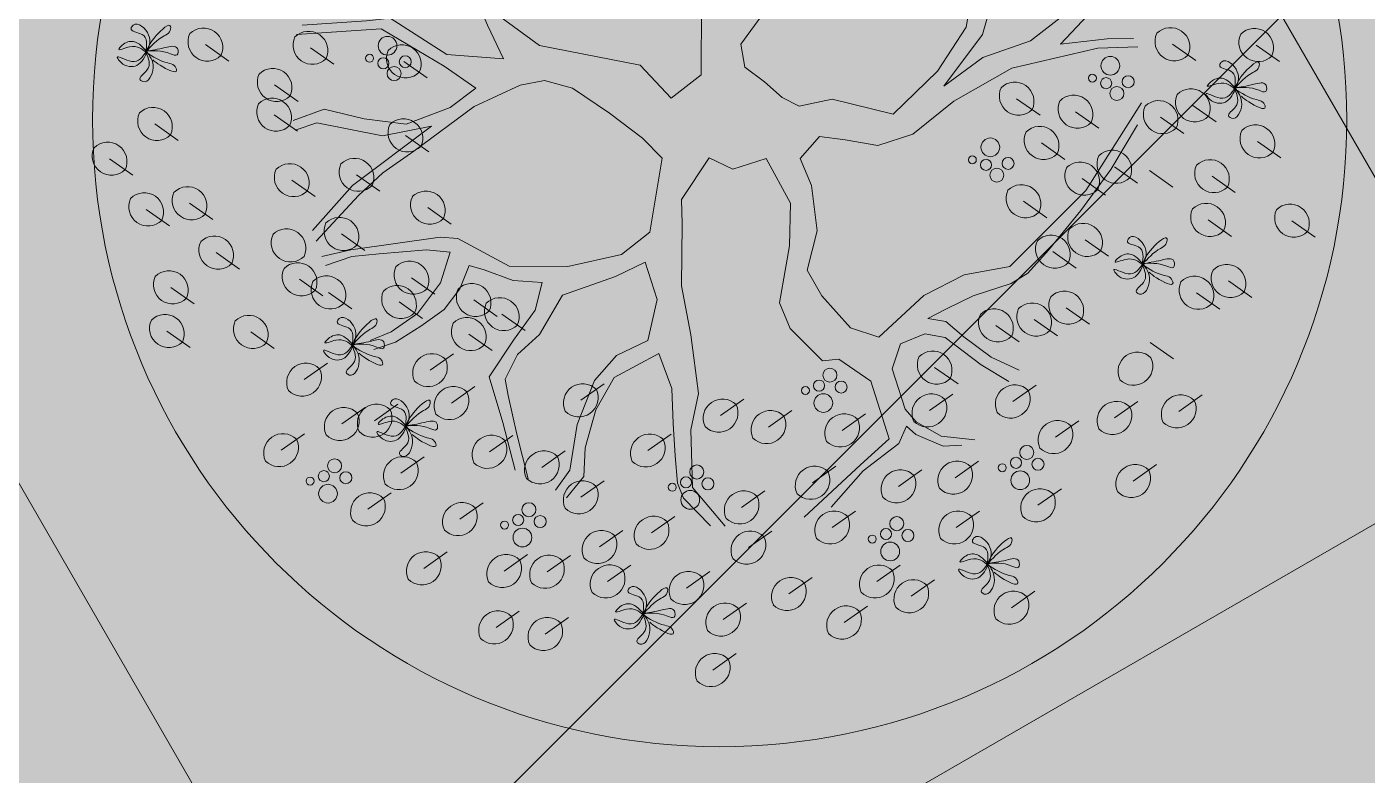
# Model space of a CAD drawing. Header units: inches. Extents: x 0 to 766, y -245 to 236.
# Drawn here: x 191.206 to 192.809, y 81.191 to 82.086 of the extents above; entities that cross this region are included whole.
import ezdxf

# ---------------------------------------------------------------- set-up
doc = ezdxf.new("R2010")
doc.units = ezdxf.units.IN
doc.header["$MEASUREMENT"] = 0
for name, color, linetype, lineweight in [('DLP_ETAPAS', 251, 'Continuous', 9), ('DLP_HATCH', 251, 'Continuous', 9), ('XREF_VEGETACION_200612$0$0_PA_alternathera verde', 251, 'Continuous', 9), ('XREF_VEGETACION_200612$0$0_PA_mora', 251, 'Continuous', 9)]:
    doc.layers.add(name, color=color, linetype=linetype, lineweight=lineweight)
doc.layers.add('relleno', color=7, linetype='Continuous')

# ---------------------------------------------------------------- blocks, each defined once
blk = doc.blocks.new('XREF_VEGETACION_200612$0$R3')
at = {"color": 97, "lineweight": 9, "true_color": 0x25742c}
for p, q in [((-0.0684, 0.3224), (-0.045, 0.3745)), ((-0.0398, 0.3736), (-0.051, 0.3463)), ((0.0047, 0.3756), (-0.0054, 0.3457)), ((0.0589, 0.3349), (0.0617, 0.3708)), ((0.0674, 0.3687), (0.0688, 0.327)), ((-0.051, 0.3463), (-0.0669, 0.3109)), ((-0.0054, 0.3457), (-0.0191, 0.3204)), ((0.0744, 0.2825), (0.0589, 0.3349)), ((-0.0903, 0.2935), (-0.0684, 0.3224)), ((0.0688, 0.327), (0.0808, 0.2867)), ((0.1681, 0.3021), (0.1744, 0.3259)), ((-0.0669, 0.3109), (-0.0808, 0.29)), ((-0.0191, 0.3204), (-0.015, 0.2798)), ((0.1762, 0.2904), (0.1932, 0.3156)), ((0.1998, 0.314), (0.1891, 0.2867)), ((-0.193, 0.2838), (-0.225, 0.3021)), ((-0.2159, 0.3074), (-0.1951, 0.2965)), ((0.1699, 0.2863), (0.1681, 0.3021)), ((0.2022, 0.2711), (0.2072, 0.3088)), ((0.2088, 0.2512), (0.2169, 0.3014)), ((-0.1951, 0.2965), (-0.1778, 0.2705)), ((-0.0978, 0.2572), (-0.0903, 0.2935)), ((-0.0808, 0.29), (-0.0851, 0.2655)), ((0.1627, 0.2802), (0.1762, 0.2904)), ((-0.1806, 0.2618), (-0.193, 0.2838)), ((-0.015, 0.2798), (-0.0007, 0.2495)), ((0.0729, 0.2396), (0.0744, 0.2825)), ((0.0808, 0.2867), (0.087, 0.2485)), ((0.1278, 0.2671), (0.1627, 0.2802)), ((0.1891, 0.2867), (0.1466, 0.2569)), ((-0.1778, 0.2705), (-0.1718, 0.264)), ((-0.1718, 0.264), (-0.1504, 0.2593)), ((-0.0851, 0.2655), (-0.0798, 0.2375)), ((0.1046, 0.2529), (0.1278, 0.2671)), ((0.195, 0.2379), (0.2022, 0.2711)), ((-0.2708, 0.2572), (-0.2426, 0.2554)), ((-0.2426, 0.2554), (-0.1806, 0.2618)), ((-0.1504, 0.2593), (-0.1227, 0.2588)), ((-0.1227, 0.2588), (-0.0941, 0.2406)), ((-0.0941, 0.2406), (-0.0978, 0.2572)), ((0.0833, 0.2304), (0.1046, 0.2529)), ((0.1466, 0.2569), (0.1006, 0.2316)), ((-0.2337, 0.2456), (-0.2824, 0.248)), ((-0.1749, 0.2521), (-0.2337, 0.2456)), ((-0.1086, 0.2406), (-0.1749, 0.2521)), ((-0.0007, 0.2495), (0.0148, 0.2047)), ((0.087, 0.2485), (0.0833, 0.2304)), ((0.209, 0.2121), (0.2088, 0.2512)), ((-0.2644, 0.2071), (-0.2916, 0.2334)), ((-0.2895, 0.2393), (-0.2542, 0.2174)), ((-0.059, 0.1995), (-0.1086, 0.2406)), ((-0.0798, 0.2375), (-0.0554, 0.21)), ((0.0639, 0.2072), (0.0729, 0.2396)), ((0.1006, 0.2316), (0.0711, 0.1785)), ((0.2082, 0.1755), (0.195, 0.2379)), ((-0.0019, 0.1826), (-0.0018, 0.2249)), ((-0.2546, 0.1991), (-0.2644, 0.2071)), ((-0.2542, 0.2174), (-0.2328, 0.1856)), ((-0.0554, 0.21), (-0.031, 0.175)), ((0.0457, 0.1618), (0.0639, 0.2072)), ((0.2203, 0.1428), (0.209, 0.2121)), ((0.2941, 0.2175), (0.2632, 0.1909)), ((0.2661, 0.1801), (0.3001, 0.2109)), ((-0.2506, 0.1857), (-0.2546, 0.1991)), ((-0.0279, 0.1445), (-0.059, 0.1995)), ((0.0148, 0.2047), (0.0128, 0.1631)), ((-0.3216, 0.1891), (-0.2995, 0.1788)), ((-0.2995, 0.1788), (-0.2704, 0.1864)), ((-0.2704, 0.1864), (-0.2506, 0.1857)), ((-0.2328, 0.1856), (-0.2146, 0.1343)), ((0.2546, 0.1843), (0.2484, 0.1606)), ((0.2632, 0.1909), (0.2546, 0.1843)), ((-0.3015, 0.1719), (-0.3241, 0.1836)), ((-0.2787, 0.1754), (-0.3015, 0.1719)), ((-0.2414, 0.179), (-0.2787, 0.1754)), ((-0.2246, 0.1467), (-0.2414, 0.179)), ((-0.031, 0.175), (-0.0173, 0.1384)), ((-0.0173, 0.1384), (-0.0019, 0.1826)), ((0.0711, 0.1785), (0.0569, 0.1197)), ((0.2162, 0.1215), (0.2082, 0.1755)), ((0.2493, 0.1353), (0.2661, 0.1801)), ((0.0128, 0.1631), (0.0046, 0.1325)), ((0.0355, 0.1243), (0.0457, 0.1618)), ((0.2484, 0.1606), (0.2363, 0.1238)), ((0.3293, 0.1567), (0.3168, 0.144)), ((-0.2104, 0.1013), (-0.2246, 0.1467)), ((-0.0179, 0.0974), (-0.0279, 0.1445)), ((0.2272, 0.1185), (0.2203, 0.1428)), ((0.3168, 0.144), (0.3065, 0.1185)), ((0.3128, 0.1151), (0.3262, 0.1449)), ((0.3262, 0.1449), (0.3317, 0.1472)), ((-0.2146, 0.1343), (-0.2012, 0.0946)), ((0.0046, 0.1325), (0.0102, 0.1152)), ((0.2317, 0.1038), (0.2493, 0.1353)), ((0.0102, 0.1152), (0.0128, 0.1012)), ((0.0128, 0.1012), (0.0355, 0.1243)), ((0.0569, 0.1197), (0.0158, 0.0632)), ((0.2087, 0.0776), (0.2162, 0.1215)), ((0.2363, 0.1238), (0.2272, 0.1185)), ((0.3065, 0.1185), (0.3016, 0.0953)), ((0.3128, 0.0879), (0.3128, 0.1151)), ((0.2227, 0.0713), (0.2317, 0.1038)), ((-0.2013, 0.0795), (-0.2104, 0.1013)), ((-0.2012, 0.0946), (-0.1567, 0.0619)), ((-0.0184, 0.0368), (-0.0179, 0.0974)), ((0.3016, 0.0953), (0.2638, 0.0659)), ((-0.3598, 0.0795), (-0.3047, 0.083)), ((-0.3047, 0.083), (-0.2846, 0.0854)), ((-0.2846, 0.0854), (-0.2361, 0.0544)), ((0.2893, 0.063), (0.3128, 0.0879)), ((-0.2921, 0.0762), (-0.3646, 0.0715)), ((-0.2383, 0.0444), (-0.2921, 0.0762)), ((-0.1876, 0.0505), (-0.2013, 0.0795)), ((0.184, 0.0401), (0.2087, 0.0776)), ((0.1894, 0.0272), (0.2227, 0.0713)), ((-0.1567, 0.0619), (-0.0705, 0.0452)), ((0.0158, 0.0632), (0.0192, 0.0435)), ((0.2638, 0.0659), (0.2228, 0.0518)), ((0.3213, 0.0598), (0.2477, 0.0426)), ((0.3293, 0.0677), (0.2893, 0.063)), ((0.3555, 0.0608), (0.3213, 0.0598)), ((0.3518, 0.0681), (0.3293, 0.0677)), ((-0.2361, 0.0544), (-0.1876, 0.0505)), ((0.2228, 0.0518), (0.1894, 0.0272)), ((-0.2111, 0.0256), (-0.2383, 0.0444)), ((-0.0705, 0.0452), (-0.0441, 0.017)), ((-0.0441, 0.017), (-0.0184, 0.0368)), ((0.0192, 0.0435), (0.0358, 0.0308)), ((0.1461, 0.0031), (0.184, 0.0401)), ((0.2477, 0.0426), (0.1981, 0.0142)), ((-0.2332, 0.0088), (-0.2111, 0.0256)), ((-0.2126, 0.0099), (-0.1732, 0.0279)), ((-0.1732, 0.0279), (-0.1523, 0.0321)), ((-0.1523, 0.0321), (-0.1285, 0.0254)), ((-0.1285, 0.0254), (-0.0969, 0.004)), ((0.0358, 0.0308), (0.0511, 0.0176)), ((0.0511, 0.0176), (0.0656, 0.0101)), ((0.0656, 0.0101), (0.0939, 0.0159)), ((0.0939, 0.0159), (0.1461, 0.0031)), ((0.1981, 0.0142), (0.163, -0.014)), ((0.311, -0.0623), (0.3586, 0.013)), ((-0.3676, -0.0022), (-0.341, 0.0074)), ((-0.341, 0.0074), (-0.3067, -0.0009)), ((-0.2708, -0.0055), (-0.2332, 0.0088)), ((-0.2644, -0.0285), (-0.2126, 0.0099)), ((-0.0969, 0.004), (-0.0685, -0.0174)), ((-0.3474, -0.0043), (-0.3658, -0.0105)), ((-0.291, -0.0154), (-0.3474, -0.0043)), ((-0.3168, -0.0579), (-0.2492, -0.007)), ((-0.3067, -0.0009), (-0.2708, -0.0055)), ((-0.2492, -0.007), (-0.291, -0.0154)), ((0.3325, -0.0442), (0.3554, -0.006)), ((-0.0685, -0.0174), (-0.0517, -0.0345)), ((0.0829, -0.0159), (0.0665, -0.0348)), ((0.1051, -0.0187), (0.0829, -0.0159)), ((0.133, -0.0236), (0.1051, -0.0187)), ((0.163, -0.014), (0.133, -0.0236)), ((-0.2907, -0.047), (-0.2644, -0.0285)), ((-0.0352, -0.0699), (-0.0113, -0.0342)), ((-0.0113, -0.0342), (0.0089, -0.0438)), ((-0.0517, -0.0345), (-0.0623, -0.0978)), ((0.0089, -0.0438), (0.0375, -0.0349)), ((0.0375, -0.0349), (0.0375, -0.0349)), ((0.0375, -0.0349), (0.0583, -0.073)), ((0.0665, -0.0348), (0.0762, -0.0579)), ((0.3068, -0.0792), (0.3325, -0.0442)), ((-0.3117, -0.0664), (-0.2907, -0.047)), ((-0.3509, -0.0964), (-0.3168, -0.0579)), ((-0.3479, -0.1055), (-0.3117, -0.0664)), ((0.0762, -0.0579), (0.0811, -0.0967)), ((0.246, -0.1272), (0.311, -0.0623)), ((-0.0346, -0.0907), (-0.0352, -0.0699)), ((0.0583, -0.073), (0.0574, -0.1096)), ((0.279, -0.1134), (0.3068, -0.0792)), ((-0.035, -0.1438), (-0.0346, -0.0907)), ((-0.2417, -0.102), (-0.3181, -0.1129)), ((-0.2267, -0.1032), (-0.2417, -0.102)), ((-0.1827, -0.1271), (-0.2267, -0.1032)), ((-0.0623, -0.0978), (-0.0866, -0.1171)), ((0.0811, -0.0967), (0.0726, -0.1304)), ((-0.3181, -0.1129), (-0.3431, -0.1187)), ((-0.294, -0.1163), (-0.2534, -0.1129)), ((-0.2534, -0.1129), (-0.2331, -0.115)), ((0.0574, -0.1096), (0.0488, -0.1585)), ((0.2613, -0.1329), (0.279, -0.1134)), ((-0.3399, -0.1265), (-0.3173, -0.1186)), ((-0.3173, -0.1186), (-0.294, -0.1163)), ((-0.2331, -0.115), (-0.2415, -0.1412)), ((-0.0866, -0.1171), (-0.1325, -0.1272)), ((-0.0917, -0.1358), (-0.0661, -0.1236)), ((-0.0661, -0.1236), (-0.056, -0.1556)), ((-0.2249, -0.1463), (-0.217, -0.1264)), ((-0.217, -0.1264), (-0.2041, -0.13)), ((-0.2041, -0.13), (-0.1793, -0.1393)), ((-0.1325, -0.1272), (-0.1827, -0.1271)), ((-0.1369, -0.1517), (-0.0917, -0.1358)), ((0.0726, -0.1304), (0.0851, -0.1524)), ((0.1723, -0.1521), (0.207, -0.1345)), ((0.207, -0.1345), (0.246, -0.1272)), ((0.2472, -0.1418), (0.2613, -0.1329)), ((-0.2415, -0.1412), (-0.2612, -0.1675)), ((-0.2384, -0.164), (-0.2249, -0.1463)), ((-0.1793, -0.1393), (-0.1543, -0.1409)), ((-0.1543, -0.1409), (-0.1605, -0.1646)), ((-0.0271, -0.1858), (-0.035, -0.1438)), ((0.2145, -0.1525), (0.2472, -0.1418)), ((-0.1566, -0.1856), (-0.1369, -0.1517)), ((-0.056, -0.1556), (-0.064, -0.1906)), ((0.0488, -0.1585), (0.0579, -0.1803)), ((0.0851, -0.1524), (0.1095, -0.1799)), ((0.1339, -0.1878), (0.1723, -0.1521)), ((0.1917, -0.1636), (0.2145, -0.1525)), ((-0.2612, -0.1675), (-0.2838, -0.1831)), ((-0.2583, -0.1784), (-0.2384, -0.164)), ((-0.1605, -0.1646), (-0.1789, -0.1904)), ((0.1757, -0.1718), (0.1917, -0.1636)), ((0.1913, -0.1743), (0.1757, -0.1718)), ((-0.2838, -0.1831), (-0.3018, -0.1906)), ((-0.2801, -0.192), (-0.2583, -0.1784)), ((0.0579, -0.1803), (0.0857, -0.208)), ((0.1095, -0.1799), (0.1339, -0.1878)), ((0.2065, -0.1876), (0.1913, -0.1743)), ((-0.2985, -0.1982), (-0.2801, -0.192)), ((-0.1789, -0.1904), (-0.1997, -0.2218)), ((-0.1754, -0.2025), (-0.1566, -0.1856)), ((-0.064, -0.1906), (-0.0909, -0.2034)), ((-0.0207, -0.2359), (-0.0271, -0.1858)), ((0.1452, -0.2148), (0.1524, -0.1936)), ((0.1524, -0.1936), (0.1731, -0.185)), ((0.1731, -0.185), (0.1906, -0.1882)), ((0.1906, -0.1882), (0.2214, -0.2115)), ((0.23, -0.2049), (0.2065, -0.1876)), ((-0.186, -0.2236), (-0.1754, -0.2025)), ((-0.0909, -0.2034), (-0.1095, -0.2248)), ((-0.0927, -0.2223), (-0.0544, -0.2017)), ((-0.0544, -0.2017), (-0.0434, -0.2318)), ((0.254, -0.216), (0.23, -0.2049)), ((0.0857, -0.208), (0.0997, -0.2066)), ((0.0997, -0.2066), (0.127, -0.2254)), ((0.1564, -0.2493), (0.1452, -0.2148)), ((0.2214, -0.2115), (0.2452, -0.2257)), ((-0.1997, -0.2218), (-0.1882, -0.2608)), ((-0.1834, -0.2376), (-0.186, -0.2236)), ((-0.1095, -0.2248), (-0.1243, -0.2627)), ((-0.1086, -0.2501), (-0.0927, -0.2223)), ((0.127, -0.2254), (0.1427, -0.2747)), ((-0.176, -0.2707), (-0.1834, -0.2376)), ((-0.0434, -0.2318), (-0.0423, -0.2616)), ((-0.027, -0.2672), (-0.0207, -0.2359)), ((-0.1176, -0.2825), (-0.1086, -0.2501)), ((0.1659, -0.2604), (0.1564, -0.2493)), ((-0.1882, -0.2608), (-0.1776, -0.3016)), ((-0.1243, -0.2627), (-0.1307, -0.3016)), ((-0.0423, -0.2616), (-0.0404, -0.2894)), ((0.1509, -0.2788), (0.1576, -0.2639)), ((0.1576, -0.2639), (0.1655, -0.2712)), ((0.1872, -0.2726), (0.1659, -0.2604)), ((-0.1664, -0.309), (-0.176, -0.2707)), ((-0.0258, -0.3165), (-0.027, -0.2672)), ((0.1427, -0.2747), (0.1181, -0.297)), ((0.1655, -0.2712), (0.189, -0.281)), ((0.216, -0.2757), (0.1872, -0.2726)), ((-0.1187, -0.3071), (-0.1176, -0.2825)), ((0.1203, -0.3022), (0.1509, -0.2788)), ((0.189, -0.281), (0.2049, -0.2803)), ((-0.0404, -0.2894), (-0.0386, -0.3129)), ((0.1181, -0.297), (0.0699, -0.3419)), ((-0.1307, -0.3016), (-0.1429, -0.3188)), ((-0.1336, -0.3255), (-0.1187, -0.3071)), ((0.0929, -0.3333), (0.1203, -0.3022)), ((-0.0386, -0.3129), (-0.0333, -0.3257)), ((0.0024, -0.3495), (-0.0258, -0.3165)), ((-0.0333, -0.3257), (-0.0104, -0.3494))]:
    blk.add_line(p, q, dxfattribs=at)
blk.add_lwpolyline([(-0.0018, 0.2249), (-0.0235, 0.2725), (-0.0266, 0.3201), (-0.0151, 0.35), (-0.0052, 0.3756)], dxfattribs=at)
blk = doc.blocks.new('XREF_VEGETACION_200612$0$MORA')
at = {"color": 8, "true_color": 0x7f8e71}
for p, q in [((-0.6185, 0.0877), (-0.5906, 0.068)), ((-0.4928, 0.0838), (-0.4649, 0.0641)), ((0.538, 0.0881), (0.5659, 0.0685)), ((0.6383, 0.0871), (0.6662, 0.0675)), ((-0.3812, 0.0676), (-0.3533, 0.048)), ((-0.5357, 0.0394), (-0.5077, 0.0197)), ((0.3517, 0.023), (0.3797, 0.0033)), ((-0.5363, 0.0038), (-0.5084, -0.0159)), ((0.4222, 0.0074), (0.4501, -0.0123)), ((0.524, 0.0009), (0.5519, -0.0188)), ((0.5625, 0.015), (0.5904, -0.0047)), ((-0.6788, -0.0072), (-0.6509, -0.0269)), ((-0.3793, -0.021), (-0.3514, -0.0407)), ((0.3816, -0.03), (0.4095, -0.0496)), ((0.6397, -0.0281), (0.6676, -0.0478)), ((-0.733, -0.0488), (-0.7051, -0.0685)), ((0.4686, -0.0585), (0.4965, -0.0782)), ((0.5108, -0.0631), (0.5387, -0.0827)), ((-0.5152, -0.0745), (-0.4873, -0.0942)), ((-0.4378, -0.0681), (-0.4099, -0.0878)), ((0.4301, -0.0726), (0.4581, -0.0923)), ((0.5854, -0.0697), (0.6133, -0.0894)), ((-0.6893, -0.1095), (-0.6614, -0.1291)), ((-0.6374, -0.1021), (-0.6095, -0.1217)), ((-0.3524, -0.1073), (-0.3245, -0.127)), ((-0.3524, -0.1073), (-0.3245, -0.127)), ((0.3599, -0.0997), (0.3878, -0.1194)), ((0.5807, -0.122), (0.6086, -0.1417)), ((0.681, -0.123), (0.7089, -0.1427)), ((-0.4557, -0.1388), (-0.4278, -0.1585)), ((0.3952, -0.16), (0.4231, -0.1797)), ((0.4336, -0.1459), (0.4615, -0.1656)), ((-0.6055, -0.1612), (-0.5776, -0.1808)), ((-0.372, -0.1912), (-0.3441, -0.2109)), ((-0.6598, -0.2027), (-0.6319, -0.2224)), ((-0.5058, -0.1931), (-0.4779, -0.2128)), ((0.6052, -0.1951), (0.6331, -0.2148)), ((-0.4713, -0.2088), (-0.4434, -0.2285)), ((-0.3869, -0.2202), (-0.359, -0.2399)), ((-0.2976, -0.2178), (-0.2697, -0.2375)), ((0.5668, -0.2092), (0.5947, -0.2289)), ((-0.264, -0.2348), (-0.236, -0.2545)), ((0.4111, -0.2271), (0.439, -0.2467)), ((-0.6645, -0.255), (-0.6366, -0.2747)), ((-0.5641, -0.256), (-0.5362, -0.2757)), ((0.327, -0.2482), (0.3549, -0.2679)), ((0.3727, -0.2412), (0.4006, -0.2609)), ((-0.3035, -0.2586), (-0.2756, -0.2783)), ((0.5113, -0.2686), (0.5392, -0.2883)), ((-0.3498, -0.3018), (-0.3219, -0.2821)), ((-0.5005, -0.3131), (-0.4726, -0.2935)), ((0.2537, -0.2987), (0.2817, -0.3183)), ((-0.1695, -0.3378), (-0.1416, -0.3182)), ((-0.1695, -0.3378), (-0.1416, -0.3182)), ((0.3471, -0.3392), (0.375, -0.3196)), ((-0.3242, -0.3411), (-0.2963, -0.3215)), ((-0.0023, -0.3562), (0.0256, -0.3365)), ((0.2474, -0.35), (0.2753, -0.3303)), ((0.5456, -0.3511), (0.5735, -0.3314)), ((-0.4554, -0.3661), (-0.4275, -0.3464)), ((-0.4161, -0.3622), (-0.3882, -0.3425)), ((0.0549, -0.3699), (0.0828, -0.3502)), ((0.4687, -0.3589), (0.4966, -0.3393)), ((0.1431, -0.3739), (0.171, -0.3542)), ((0.3982, -0.3819), (0.4261, -0.3622)), ((-0.528, -0.3975), (-0.5001, -0.3778)), ((-0.2787, -0.3995), (-0.2508, -0.3798)), ((-0.0893, -0.3979), (-0.0614, -0.3782)), ((-0.216, -0.4181), (-0.1881, -0.3984)), ((-0.3847, -0.425), (-0.3568, -0.4053)), ((0.1077, -0.4364), (0.1357, -0.4167)), ((0.2783, -0.4304), (0.3062, -0.4107)), ((0.4912, -0.4344), (0.5191, -0.4147)), ((0.2104, -0.4408), (0.2383, -0.4211)), ((-0.424, -0.4682), (-0.3961, -0.4485)), ((-0.1696, -0.4539), (-0.1417, -0.4342)), ((0.0229, -0.466), (0.0508, -0.4463)), ((0.3773, -0.4634), (0.4053, -0.4437)), ((-0.3141, -0.48), (-0.2861, -0.4603)), ((-0.0848, -0.4964), (-0.0569, -0.4767)), ((0.1311, -0.49), (0.159, -0.4703)), ((0.2794, -0.49), (0.3073, -0.4703)), ((-0.1471, -0.5133), (-0.1192, -0.4936)), ((0.0309, -0.514), (0.0588, -0.4944)), ((-0.3572, -0.5389), (-0.3293, -0.5192)), ((-0.2611, -0.5421), (-0.2332, -0.5224)), ((-0.2099, -0.543), (-0.182, -0.5233)), ((-0.1374, -0.5546), (-0.1095, -0.5349)), ((-0.0431, -0.5624), (-0.0152, -0.5427)), ((0.1846, -0.5546), (0.2125, -0.5349)), ((0.0794, -0.5695), (0.1073, -0.5499)), ((0.2258, -0.5722), (0.2537, -0.5525)), ((0.3455, -0.586), (0.3734, -0.5663)), ((-0.2709, -0.6096), (-0.243, -0.5899)), ((0.0007, -0.6001), (0.0286, -0.5804)), ((0.1453, -0.6037), (0.1732, -0.584)), ((-0.212, -0.6174), (-0.184, -0.5977)), ((-0.0117, -0.6606), (0.0162, -0.6409))]:
    blk.add_line(p, q, dxfattribs=at)
for centre, radius in [((-0.4006, 0.0863), 0.0112), ((-0.4221, 0.0714), 0.00474), ((-0.4057, 0.0654), 0.00664), ((-0.3794, 0.0672), 0.00719), ((0.4638, 0.0624), 0.0112), ((-0.3928, 0.053), 0.00839), ((0.4424, 0.0475), 0.00474), ((0.4588, 0.0415), 0.00664), ((0.4851, 0.0433), 0.00719), ((0.4717, 0.0292), 0.00839), ((0.3203, -0.0352), 0.0112), ((0.2988, -0.0502), 0.00474), ((0.3415, -0.0544), 0.00719), ((0.3152, -0.0562), 0.00664), ((0.3281, -0.0685), 0.00839), ((0.1284, -0.3078), 0.00839), ((0.1155, -0.3202), 0.00664), ((0.1418, -0.322), 0.00719), ((0.0992, -0.3261), 0.00474), ((0.1206, -0.3411), 0.0112), ((0.3639, -0.4002), 0.00839), ((-0.4639, -0.4162), 0.00839), ((-0.0308, -0.4236), 0.00839), ((0.3346, -0.4185), 0.00474), ((0.351, -0.4126), 0.00664), ((0.3773, -0.4144), 0.00719), ((-0.4932, -0.4345), 0.00474), ((-0.4768, -0.4286), 0.00664), ((-0.4505, -0.4304), 0.00719), ((-0.0437, -0.436), 0.00664), ((-0.0174, -0.4378), 0.00719), ((0.3561, -0.4335), 0.0112), ((-0.4718, -0.4495), 0.0112), ((-0.0601, -0.4419), 0.00474), ((-0.0386, -0.4569), 0.0112), ((-0.2315, -0.4687), 0.00839), ((-0.2444, -0.4811), 0.00664), ((-0.2181, -0.4829), 0.00719), ((0.2084, -0.4854), 0.00839), ((-0.2607, -0.4871), 0.00474), ((-0.2393, -0.502), 0.0112), ((0.1955, -0.4978), 0.00664), ((0.2218, -0.4996), 0.00719), ((0.1791, -0.5038), 0.00474), ((0.2005, -0.5187), 0.0112)]:
    blk.add_circle(centre, radius, dxfattribs=at)
for centre, start, end in [((-0.6162, 0.091), 154.8075, 314.8062), ((-0.6208, 0.0844), 334.8075, 134.8062), ((-0.4905, 0.0871), 154.8075, 314.8062), ((-0.4951, 0.0805), 334.8075, 134.8062), ((0.5403, 0.0914), 154.8075, 314.8062), ((0.5357, 0.0849), 334.8075, 134.8062), ((0.6406, 0.0904), 154.8075, 314.8062), ((0.636, 0.0839), 334.8075, 134.8062), ((-0.3789, 0.0709), 154.8075, 314.8062), ((-0.3835, 0.0644), 334.8075, 134.8062), ((-0.5333, 0.0427), 154.8075, 314.8062), ((-0.538, 0.0361), 334.8075, 134.8062), ((0.3541, 0.0263), 154.8075, 314.8062), ((0.3494, 0.0197), 334.8075, 134.8062), ((0.5602, 0.0117), 334.8075, 134.8062), ((-0.534, 0.0071), 154.8075, 314.8062), ((-0.5386, 0.0005), 334.8075, 134.8062), ((0.4245, 0.0107), 154.8075, 314.8062), ((0.4199, 0.0041), 334.8075, 134.8062), ((0.5217, -0.0024), 334.8075, 134.8062), ((0.5648, 0.0183), 154.8075, 314.8062), ((-0.6764, -0.0039), 154.8075, 314.8062), ((-0.6811, -0.0105), 334.8075, 134.8062), ((0.5263, 0.0042), 154.8075, 314.8062), ((-0.377, -0.0177), 154.8075, 314.8062), ((-0.3816, -0.0242), 334.8075, 134.8062), ((0.3793, -0.0332), 334.8075, 134.8062), ((0.642, -0.0249), 154.8075, 314.8062), ((0.6374, -0.0314), 334.8075, 134.8062), ((-0.7353, -0.0521), 334.8075, 134.8062), ((0.3839, -0.0267), 154.8075, 314.8062), ((-0.7307, -0.0455), 154.8075, 314.8062), ((0.4709, -0.0552), 154.8075, 314.8062), ((0.4663, -0.0618), 334.8075, 134.8062), ((-0.5129, -0.0712), 154.8075, 314.8062), ((-0.5175, -0.0778), 334.8075, 134.8062), ((-0.4355, -0.0648), 154.8075, 314.8062), ((-0.4401, -0.0714), 334.8075, 134.8062), ((0.4325, -0.0693), 154.8075, 314.8062), ((0.4278, -0.0759), 334.8075, 134.8062), ((0.5877, -0.0664), 154.8075, 314.8062), ((0.5831, -0.073), 334.8075, 134.8062), ((0.3576, -0.103), 334.8075, 134.8062), ((-0.6916, -0.1127), 334.8075, 134.8062), ((-0.6351, -0.0988), 154.8075, 314.8062), ((-0.6397, -0.1053), 334.8075, 134.8062), ((-0.35, -0.1041), 154.8075, 314.8062), ((-0.35, -0.1041), 154.8075, 314.8062), ((-0.3547, -0.1106), 334.8075, 134.8062), ((-0.3547, -0.1106), 334.8075, 134.8062), ((0.3622, -0.0964), 154.8075, 314.8062), ((-0.687, -0.1062), 154.8075, 314.8062), ((0.583, -0.1187), 154.8075, 314.8062), ((0.5784, -0.1253), 334.8075, 134.8062), ((0.6834, -0.1197), 154.8075, 314.8062), ((0.6787, -0.1263), 334.8075, 134.8062), ((-0.4534, -0.1355), 154.8075, 314.8062), ((-0.458, -0.1421), 334.8075, 134.8062), ((0.4313, -0.1492), 334.8075, 134.8062), ((-0.6078, -0.1644), 334.8075, 134.8062), ((-0.5167, -0.1493), 154.8075, 314.8062), ((-0.5214, -0.1559), 334.8075, 134.8062), ((0.3928, -0.1633), 334.8075, 134.8062), ((0.4359, -0.1426), 154.8075, 314.8062), ((-0.6032, -0.1579), 154.8075, 314.8062), ((0.3975, -0.1567), 154.8075, 314.8062), ((-0.5081, -0.1964), 334.8075, 134.8062), ((-0.3743, -0.1945), 334.8075, 134.8062), ((0.6029, -0.1984), 334.8075, 134.8062), ((-0.6575, -0.1994), 154.8075, 314.8062), ((-0.6621, -0.206), 334.8075, 134.8062), ((-0.5035, -0.1898), 154.8075, 314.8062), ((-0.4736, -0.2121), 334.8075, 134.8062), ((-0.3697, -0.1879), 154.8075, 314.8062), ((0.5645, -0.2125), 334.8075, 134.8062), ((0.6075, -0.1918), 154.8075, 314.8062), ((-0.469, -0.2055), 154.8075, 314.8062), ((-0.3846, -0.2169), 154.8075, 314.8062), ((-0.3892, -0.2235), 334.8075, 134.8062), ((-0.2953, -0.2145), 154.8075, 314.8062), ((-0.3, -0.2211), 334.8075, 134.8062), ((0.4088, -0.2303), 334.8075, 134.8062), ((0.5691, -0.2059), 154.8075, 314.8062), ((-0.2616, -0.2315), 154.8075, 314.8062), ((-0.2663, -0.2381), 334.8075, 134.8062), ((0.3704, -0.2445), 334.8075, 134.8062), ((0.4134, -0.2238), 154.8075, 314.8062), ((-0.6668, -0.2583), 334.8075, 134.8062), ((-0.5665, -0.2593), 334.8075, 134.8062), ((-0.3058, -0.2619), 334.8075, 134.8062), ((0.3293, -0.2449), 154.8075, 314.8062), ((0.3247, -0.2515), 334.8075, 134.8062), ((0.375, -0.2379), 154.8075, 314.8062), ((-0.6622, -0.2517), 154.8075, 314.8062), ((-0.5618, -0.2527), 154.8075, 314.8062), ((-0.3012, -0.2554), 154.8075, 314.8062), ((-0.3475, -0.3051), 45.1938, 205.1925), ((0.2561, -0.2954), 154.8075, 314.8062), ((0.2514, -0.3019), 334.8075, 134.8062), ((0.4961, -0.3033), 45.1938, 205.1925), ((0.4915, -0.2968), 225.1938, 25.1925), ((-0.4982, -0.3164), 45.1938, 205.1925), ((-0.5028, -0.3099), 225.1938, 25.1925), ((-0.3522, -0.2985), 225.1938, 25.1925), ((-0.1672, -0.3411), 45.1938, 205.1925), ((-0.1672, -0.3411), 45.1938, 205.1925), ((0.3494, -0.3425), 45.1938, 205.1925), ((-0.3218, -0.3444), 45.1938, 205.1925), ((-0.3265, -0.3379), 225.1938, 25.1925), ((-0.1718, -0.3346), 225.1938, 25.1925), ((-0.1718, -0.3346), 225.1938, 25.1925), ((0, -0.3594), 45.1938, 205.1925), ((0.2497, -0.3533), 45.1938, 205.1925), ((0.3448, -0.336), 225.1938, 25.1925), ((0.5479, -0.3544), 45.1938, 205.1925), ((-0.4531, -0.3694), 45.1938, 205.1925), ((-0.4137, -0.3655), 45.1938, 205.1925), ((-0.4184, -0.3589), 225.1938, 25.1925), ((-0.0046, -0.3529), 225.1938, 25.1925), ((0.0572, -0.3732), 45.1938, 205.1925), ((0.2451, -0.3467), 225.1938, 25.1925), ((0.471, -0.3622), 45.1938, 205.1925), ((0.4664, -0.3557), 225.1938, 25.1925), ((0.5433, -0.3478), 225.1938, 25.1925), ((-0.4577, -0.3628), 225.1938, 25.1925), ((0.0526, -0.3666), 225.1938, 25.1925), ((0.1454, -0.3772), 45.1938, 205.1925), ((0.1408, -0.3706), 225.1938, 25.1925), ((0.4005, -0.3852), 45.1938, 205.1925), ((-0.5257, -0.4008), 45.1938, 205.1925), ((-0.5303, -0.3942), 225.1938, 25.1925), ((-0.2764, -0.4027), 45.1938, 205.1925), ((-0.087, -0.4012), 45.1938, 205.1925), ((0.3959, -0.3786), 225.1938, 25.1925), ((-0.2811, -0.3962), 225.1938, 25.1925), ((-0.2137, -0.4214), 45.1938, 205.1925), ((-0.0917, -0.3946), 225.1938, 25.1925), ((-0.3824, -0.4283), 45.1938, 205.1925), ((-0.387, -0.4217), 225.1938, 25.1925), ((-0.2183, -0.4148), 225.1938, 25.1925), ((0.1101, -0.4397), 45.1938, 205.1925), ((0.2806, -0.4337), 45.1938, 205.1925), ((0.4935, -0.4377), 45.1938, 205.1925), ((0.1054, -0.4332), 225.1938, 25.1925), ((0.2127, -0.4441), 45.1938, 205.1925), ((0.2081, -0.4375), 225.1938, 25.1925), ((0.276, -0.4271), 225.1938, 25.1925), ((0.4889, -0.4311), 225.1938, 25.1925), ((-0.4217, -0.4715), 45.1938, 205.1925), ((-0.1673, -0.4572), 45.1938, 205.1925), ((-0.1719, -0.4506), 225.1938, 25.1925), ((0.0252, -0.4693), 45.1938, 205.1925), ((0.3797, -0.4667), 45.1938, 205.1925), ((-0.4263, -0.465), 225.1938, 25.1925), ((-0.3117, -0.4833), 45.1938, 205.1925), ((0.0206, -0.4627), 225.1938, 25.1925), ((0.375, -0.4601), 225.1938, 25.1925), ((-0.3164, -0.4767), 225.1938, 25.1925), ((-0.0825, -0.4996), 45.1938, 205.1925), ((0.1334, -0.4933), 45.1938, 205.1925), ((0.1288, -0.4867), 225.1938, 25.1925), ((0.2817, -0.4933), 45.1938, 205.1925), ((0.2771, -0.4867), 225.1938, 25.1925), ((-0.1448, -0.5166), 45.1938, 205.1925), ((-0.0871, -0.4931), 225.1938, 25.1925), ((0.0332, -0.5173), 45.1938, 205.1925), ((-0.1495, -0.51), 225.1938, 25.1925), ((0.0286, -0.5108), 225.1938, 25.1925), ((-0.3549, -0.5421), 45.1938, 205.1925), ((-0.3595, -0.5356), 225.1938, 25.1925), ((-0.2588, -0.5454), 45.1938, 205.1925), ((-0.2076, -0.5462), 45.1938, 205.1925), ((-0.2634, -0.5388), 225.1938, 25.1925), ((-0.2122, -0.5397), 225.1938, 25.1925), ((-0.1351, -0.5578), 45.1938, 205.1925), ((-0.1397, -0.5513), 225.1938, 25.1925), ((-0.0408, -0.5657), 45.1938, 205.1925), ((0.1869, -0.5579), 45.1938, 205.1925), ((0.1823, -0.5513), 225.1938, 25.1925), ((-0.0454, -0.5591), 225.1938, 25.1925), ((0.0817, -0.5728), 45.1938, 205.1925), ((0.077, -0.5663), 225.1938, 25.1925), ((0.2281, -0.5755), 45.1938, 205.1925), ((0.2235, -0.5689), 225.1938, 25.1925), ((0.3478, -0.5893), 45.1938, 205.1925), ((0.3432, -0.5827), 225.1938, 25.1925), ((-0.2686, -0.6128), 45.1938, 205.1925), ((0.003, -0.6034), 45.1938, 205.1925), ((-0.0016, -0.5968), 225.1938, 25.1925), ((0.1476, -0.6069), 45.1938, 205.1925), ((0.143, -0.6004), 225.1938, 25.1925), ((-0.2732, -0.6063), 225.1938, 25.1925), ((-0.2096, -0.6207), 45.1938, 205.1925), ((-0.2143, -0.6141), 225.1938, 25.1925), ((-0.0094, -0.6638), 45.1938, 205.1925), ((-0.014, -0.6573), 225.1938, 25.1925)]:
    blk.add_arc(centre, 0.0231, start, end, dxfattribs=at)
at = {"color": 15, "true_color": 0xba4440}
for points in [[(-0.6897, 0.0787), (-0.6941, 0.0998), (-0.7074, 0.107), (-0.7049, 0.111), (-0.6864, 0.0991), (-0.6892, 0.0772)], [(-0.6897, 0.0787), (-0.6774, 0.0984), (-0.66, 0.1095), (-0.6613, 0.1031), (-0.6678, 0.0982), (-0.6897, 0.0787)], [(-0.6889, 0.0799), (-0.7066, 0.0676), (-0.7238, 0.0724), (-0.7193, 0.0662), (-0.7005, 0.0628), (-0.6875, 0.0806)], [(-0.6886, 0.0779), (-0.709, 0.085), (-0.7221, 0.0822), (-0.7182, 0.0868), (-0.7044, 0.0913), (-0.6871, 0.0776)], [(-0.6897, 0.0787), (-0.6883, 0.0571), (-0.6963, 0.0455), (-0.6931, 0.0434), (-0.681, 0.0599), (-0.6896, 0.0802)], [(-0.6894, 0.0798), (-0.6665, 0.0841), (-0.6518, 0.0829), (-0.6522, 0.0754), (-0.6602, 0.0768), (-0.6894, 0.0798)], [(0.6122, 0.0348), (0.6078, 0.056), (0.5946, 0.0632), (0.597, 0.0671), (0.6156, 0.0552), (0.6127, 0.0334)], [(0.6122, 0.0348), (0.6245, 0.0546), (0.642, 0.0656), (0.6406, 0.0592), (0.6341, 0.0543), (0.6122, 0.0348)], [(0.6133, 0.0341), (0.5929, 0.0412), (0.5798, 0.0384), (0.5837, 0.0429), (0.5976, 0.0474), (0.6148, 0.0338)], [(0.6131, 0.0361), (0.5953, 0.0237), (0.5782, 0.0285), (0.5826, 0.0224), (0.6014, 0.019), (0.6144, 0.0367)], [(0.6122, 0.0348), (0.6136, 0.0132), (0.6056, 0.0017), (0.6089, -0.0005), (0.6209, 0.016), (0.6123, 0.0363)], [(0.6125, 0.0359), (0.6354, 0.0402), (0.6501, 0.0391), (0.6497, 0.0316), (0.6417, 0.033), (0.6125, 0.0359)], [(0.5019, -0.1755), (0.4975, -0.1544), (0.4843, -0.1472), (0.4867, -0.1432), (0.5053, -0.1551), (0.5024, -0.177)], [(0.5019, -0.1755), (0.5142, -0.1558), (0.5316, -0.1448), (0.5303, -0.1511), (0.5238, -0.1561), (0.5019, -0.1755)], [(0.5027, -0.1743), (0.485, -0.1866), (0.4678, -0.1818), (0.4723, -0.188), (0.4911, -0.1914), (0.5041, -0.1736)], [(0.503, -0.1763), (0.4826, -0.1692), (0.4695, -0.172), (0.4734, -0.1674), (0.4872, -0.1629), (0.5045, -0.1766)], [(0.5019, -0.1755), (0.5033, -0.1971), (0.4953, -0.2087), (0.4985, -0.2108), (0.5106, -0.1943), (0.502, -0.174)], [(0.5022, -0.1744), (0.5251, -0.1701), (0.5398, -0.1713), (0.5394, -0.1788), (0.5314, -0.1774), (0.5022, -0.1744)], [(-0.4431, -0.2723), (-0.4475, -0.2511), (-0.4607, -0.2439), (-0.4583, -0.24), (-0.4397, -0.2519), (-0.4425, -0.2737)], [(-0.4431, -0.2723), (-0.4307, -0.2525), (-0.4133, -0.2415), (-0.4147, -0.2479), (-0.4212, -0.2528), (-0.4431, -0.2723)], [(-0.4422, -0.2711), (-0.46, -0.2834), (-0.4771, -0.2786), (-0.4727, -0.2847), (-0.4539, -0.2882), (-0.4409, -0.2704)], [(-0.442, -0.2731), (-0.4624, -0.2659), (-0.4755, -0.2687), (-0.4716, -0.2642), (-0.4577, -0.2597), (-0.4405, -0.2733)], [(-0.4431, -0.2723), (-0.4417, -0.2939), (-0.4497, -0.3054), (-0.4464, -0.3076), (-0.4344, -0.2911), (-0.4429, -0.2708)], [(-0.4428, -0.2712), (-0.4199, -0.2669), (-0.4052, -0.268), (-0.4056, -0.2756), (-0.4136, -0.2741), (-0.4428, -0.2712)], [(-0.3794, -0.3696), (-0.3838, -0.3485), (-0.397, -0.3412), (-0.3946, -0.3373), (-0.376, -0.3492), (-0.3789, -0.3711)], [(-0.3794, -0.3696), (-0.3671, -0.3499), (-0.3497, -0.3388), (-0.351, -0.3452), (-0.3575, -0.3501), (-0.3794, -0.3696)], [(-0.3786, -0.3684), (-0.3963, -0.3807), (-0.4135, -0.3759), (-0.409, -0.382), (-0.3902, -0.3855), (-0.3772, -0.3677)], [(-0.3783, -0.3704), (-0.3987, -0.3633), (-0.4118, -0.3661), (-0.4079, -0.3615), (-0.394, -0.357), (-0.3768, -0.3707)], [(-0.3794, -0.3696), (-0.378, -0.3912), (-0.386, -0.4027), (-0.3828, -0.4049), (-0.3707, -0.3884), (-0.3793, -0.3681)], [(-0.3791, -0.3685), (-0.3562, -0.3642), (-0.3415, -0.3654), (-0.3419, -0.3729), (-0.3499, -0.3715), (-0.3791, -0.3685)], [(0.3164, -0.5343), (0.312, -0.5131), (0.2988, -0.5059), (0.3012, -0.502), (0.3198, -0.5139), (0.317, -0.5357)], [(0.3164, -0.5343), (0.3288, -0.5145), (0.3462, -0.5035), (0.3448, -0.5099), (0.3383, -0.5148), (0.3164, -0.5343)], [(0.3175, -0.535), (0.2971, -0.5279), (0.284, -0.5307), (0.2879, -0.5262), (0.3018, -0.5217), (0.319, -0.5353)], [(0.3168, -0.5332), (0.3396, -0.5289), (0.3543, -0.53), (0.354, -0.5376), (0.3459, -0.5361), (0.3168, -0.5332)], [(0.3173, -0.5331), (0.2995, -0.5454), (0.2824, -0.5406), (0.2868, -0.5467), (0.3056, -0.5502), (0.3186, -0.5324)], [(0.3164, -0.5343), (0.3178, -0.5559), (0.3098, -0.5674), (0.3131, -0.5696), (0.3251, -0.5531), (0.3166, -0.5328)], [(-0.0954, -0.5941), (-0.0998, -0.5729), (-0.1131, -0.5657), (-0.1106, -0.5618), (-0.0921, -0.5736), (-0.0949, -0.5955)], [(-0.0954, -0.5941), (-0.0831, -0.5743), (-0.0657, -0.5633), (-0.067, -0.5696), (-0.0735, -0.5746), (-0.0954, -0.5941)], [(-0.0946, -0.5928), (-0.1124, -0.6051), (-0.1295, -0.6003), (-0.1251, -0.6065), (-0.1062, -0.6099), (-0.0932, -0.5921)], [(-0.0943, -0.5948), (-0.1147, -0.5877), (-0.1278, -0.5905), (-0.124, -0.586), (-0.1101, -0.5814), (-0.0928, -0.5951)], [(-0.0954, -0.5941), (-0.094, -0.6156), (-0.1021, -0.6272), (-0.0988, -0.6294), (-0.0868, -0.6128), (-0.0953, -0.5925)], [(-0.0951, -0.593), (-0.0722, -0.5886), (-0.0575, -0.5898), (-0.0579, -0.5973), (-0.0659, -0.5959), (-0.0951, -0.593)]]:
    blk.add_spline(points, degree=3, dxfattribs=at)
for points in [[(-0.6814, 0.0696), (-0.6791, 0.0675), (-0.67, 0.0604), (-0.6489, 0.0502), (-0.6557, 0.0644), (-0.6707, 0.0665), (-0.6814, 0.0733), (-0.6897, 0.0787), (-0.6894, 0.0783), (-0.6891, 0.078), (-0.6889, 0.0776)], [(0.6205, 0.0258), (0.6229, 0.0236), (0.6319, 0.0166), (0.653, 0.0063), (0.6462, 0.0205), (0.6312, 0.0227), (0.6206, 0.0295), (0.6122, 0.0348), (0.6125, 0.0345), (0.6128, 0.0341), (0.6131, 0.0338)], [(0.5102, -0.1846), (0.5125, -0.1867), (0.5216, -0.1938), (0.5427, -0.204), (0.5359, -0.1898), (0.5209, -0.1877), (0.5102, -0.1809), (0.5019, -0.1755), (0.5022, -0.1759), (0.5025, -0.1762), (0.5028, -0.1766)], [(-0.4348, -0.2814), (-0.4324, -0.2835), (-0.4234, -0.2906), (-0.4023, -0.3008), (-0.4091, -0.2866), (-0.4241, -0.2845), (-0.4347, -0.2776), (-0.4431, -0.2723), (-0.4428, -0.2726), (-0.4425, -0.273), (-0.4422, -0.2733)], [(-0.3711, -0.3787), (-0.3688, -0.3808), (-0.3597, -0.3879), (-0.3386, -0.3981), (-0.3454, -0.3839), (-0.3604, -0.3818), (-0.3711, -0.375), (-0.3794, -0.3696), (-0.3791, -0.37), (-0.3788, -0.3703), (-0.3785, -0.3707)], [(0.3247, -0.5434), (0.3271, -0.5455), (0.3361, -0.5526), (0.3572, -0.5628), (0.3504, -0.5486), (0.3354, -0.5465), (0.3248, -0.5396), (0.3164, -0.5343), (0.3167, -0.5346), (0.317, -0.535), (0.3173, -0.5353)], [(-0.0871, -0.6031), (-0.0848, -0.6053), (-0.0757, -0.6123), (-0.0546, -0.6226), (-0.0614, -0.6084), (-0.0764, -0.6062), (-0.0871, -0.5994), (-0.0954, -0.5941), (-0.0951, -0.5944), (-0.0949, -0.5947), (-0.0946, -0.5951)]]:
    blk.add_open_spline(points, degree=3, knots=[0.01358115, 0.01358115, 0.01358115, 0.01358115, 0.02284088, 0.04306074, 0.04943511, 0.05743331, 0.08618883, 0.08618883, 0.08618883, 0.08777111, 0.08777111, 0.08777111, 0.08777111], dxfattribs=at)
at = {"layer": 'XREF_VEGETACION_200612$0$0_PA_mora'}
blk.add_circle((-0.0034, -0.0022, 0), 0.75, dxfattribs=at)
at = {"color": 201, "true_color": 0xd6adff, "xscale": 1.39692645397722, "yscale": 1.39692645397722, "zscale": 1.39692645397722}
blk.add_blockref('XREF_VEGETACION_200612$0$R3', (0, 0), dxfattribs=at)
blk = doc.blocks.new('paisajismo et 1')
at = {"layer": 'XREF_VEGETACION_200612$0$0_PA_alternathera verde', "true_color": 0x99b29c, "transparency": 33554618}
h = blk.add_hatch(dxfattribs=at)
h.set_pattern_fill('STIP2', color=253, scale=0.1, angle=45, style=0, double=1, pattern_type=2)
h.set_pattern_definition([(45, (-0.05515, 0.06788), (-0.07071068, 0.07071068), [0, -0.1]), (45, (-0.03536, 0.06505), (-0.07071068, 0.07071068), [0, -0.1]), (45, (-0.02192, 0.04455), (-0.07071068, 0.07071068), [0, -0.1]), (45, (0.01909, 0.05303), (-0.07071068, 0.07071068), [0, -0.1]), (45, (-0.00849, 0.07637), (-0.07071068, 0.07071068), [0, -0.1]), (45, (-0.00636, 0.11243), (-0.07071068, 0.07071068), [0, -0.1]), (45, (-0.03606, 0.09263), (-0.07071068, 0.07071068), [0, -0.1]), (45, (0.02263, 0.09334), (-0.07071068, 0.07071068), [0, -0.1]), (45, (0.04172, 0.06718), (-0.07071068, 0.07071068), [0, -0.1]), (45, (0, 0.00424), (-0.07071068, 0.07071068), [0, -0.1]), (45, (-0.00141, 0.03111), (-0.07071068, 0.07071068), [0, -0.1]), (45, (0.02192, 0.02758), (-0.07071068, 0.07071068), [0, -0.1]), (45, (0.0198, 0.11597), (-0.07071068, 0.07071068), [0, -0.1]), (45, (0.01485, 0.07566), (-0.07071068, 0.07071068), [0, -0.1]), (45, (-0.01414, 0.09334), (-0.07071068, 0.07071068), [0, -0.1]), (45, (0.00424, 0.09899), (-0.07071068, 0.07071068), [0, -0.1]), (45, (-0.00212, 0.05445), (-0.07071068, 0.07071068), [0, -0.1]), (45, (-0.02051, 0.11243), (-0.07071068, 0.07071068), [0, -0.1]), (45, (0.04313, 0.09263), (-0.07071068, 0.07071068), [0, -0.1]), (45, (0.06223, 0.0693), (-0.07071068, 0.07071068), [0, -0.1]), (120.9638, (-0.027577, 0.053033), (0.141421532, -0.282842614), [0.0041231, -0.4081875]), (14.0362, (-0.030406, 0.079903), (-0.3535534264, -0.0707103627), [0.005831, -0.5772642]), (23.1986, (0.006364, 0.084146), (0.2828427255, 0.141421382), [0.0053852, -0.5331313]), (194.0362, (0.041012, 0.050912), (0.3535534264, 0.0707103627), [0.005831, -0.5772642]), (98.1301, (0.0099, 0.038184), (-0.0707106636, 0.3535533935), [0.005, -0.495]), (0, (-0.003536, 0.12657), (0.0707107, 0.0707107), [0.0056569, -0.1357645]), (146.3099, (0.035355, 0.077782), (-0.3535532764, 0.212132255), [0.005099, -0.5048029]), (8.1301, (-0.019799, 0.028284), (0.3535533935, 0.0707106636), [0.005, -0.495]), (0, (-0.05586, 0.08132), (0.0707107, 0.0707107), [0.0042426, -0.1371787])])
edge = h.paths.add_edge_path()
edge.add_spline(control_points=[(35.9768, 76.6884), (36.3127, 76.8729), (37.0085, 77.2549), (37.4287, 78.1533), (37.534, 78.6984), (37.5633, 78.8502)], knot_values=[0, 0, 0, 0, 1.126042, 2.332281, 2.797488, 2.797488, 2.797488, 2.797488], degree=3, periodic=0)
edge.add_line((37.5633, 78.8502), (35.1769, 79.3711))
edge.add_line((35.1769, 79.3711), (34.671, 77.0535))
edge.add_line((34.671, 77.0535), (35.9821, 76.6914))
at = {"layer": 'XREF_VEGETACION_200612$0$0_PA_alternathera verde', "true_color": 0x6e6b8e, "transparency": 33554615}
h = blk.add_hatch(dxfattribs=at)
h.set_pattern_fill('ANSI36', color=8, scale=0.3, angle=132, style=0)
edge = h.paths.add_edge_path()
edge.add_line((38.1947, 78.7123), (37.5633, 78.8502))
edge.add_spline(control_points=[(37.5633, 78.8502), (37.534, 78.6984), (37.4287, 78.1533), (37.0085, 77.2549), (36.3127, 76.8729), (35.9768, 76.6884)], knot_values=[0, 0, 0, 0, 0.465207, 1.671446, 2.797488, 2.797488, 2.797488, 2.797488], degree=3, periodic=0)
edge.add_line((35.9821, 76.6914), (37.5256, 76.265))
edge.add_line((37.5256, 76.265), (38.1947, 78.7123))
at = {"layer": 'XREF_VEGETACION_200612$0$0_PA_mora'}
blk.add_blockref('XREF_VEGETACION_200612$0$MORA', (35.9163, 78.2678, 0), dxfattribs=at)
blk = doc.blocks.new('ETAPAS_EL-ROSARIO-01')
at = {"layer": 'DLP_HATCH'}
h = blk.add_hatch(dxfattribs=at)
h.set_pattern_fill('NET', color=8, scale=0.5, angle=30)
h.set_pattern_definition([(30, (-226598.6886, -8188115.8588), (-0.79375, 1.3748153285), []), (120, (-226598.6886, -8188115.8588), (-1.3748153285, -0.79375), [])])
edge = h.paths.add_edge_path()
edge.add_line((-5.1193, -39.3806), (-2.1453, -34.3627))
edge.add_line((-2.1453, -34.3627), (-0.724, -35.1709))
edge.add_line((-0.724, -35.1709), (6.1736, -23.1593))
edge.add_line((6.1736, -23.1593), (4.3725, -12.4872))
edge.add_line((4.3725, -12.4872), (3.084, -7.4127))
edge.add_line((3.084, -7.4127), (0.6029, -1.4531))
edge.add_line((0.6029, -1.4531), (-26.0589, -11.4216))
edge.add_line((-26.0589, -11.4216), (-38.3067, -6.0033))
edge.add_line((-38.3067, -6.0033), (-39.0114, -15.829))
edge.add_line((-39.0114, -15.829), (-41.0464, -27.6598))
edge.add_arc((-46.9596, -26.6427), 6, 309.92555, 350.2403, ccw=False)
edge.add_line((-43.1088, -31.244), (-48.9313, -36.1168))
edge.add_line((-48.9313, -36.1168), (-63.5855, -32.11))
edge.add_line((-63.5855, -32.11), (-61.2715, -23.647))
edge.add_line((-61.2715, -23.647), (-60.8657, -17.421))
edge.add_line((-60.8657, -17.421), (-71.969, -14.9973))
edge.add_line((-71.969, -14.9973), (-72.4637, -16.8066))
edge.add_line((-72.4637, -16.8066), (-97.9879, -9.8282))
edge.add_line((-97.9879, -9.8282), (-103.8113, -36.5534))
edge.add_line((-103.8113, -36.5534), (-110.3536, -66.4247))
edge.add_line((-110.3536, -66.4247), (-53.6179, -81.6177))
edge.add_line((-53.6179, -81.6177), (-44.925, -72.7202))
edge.add_line((-44.925, -72.7202), (-5.1193, -39.3806))

msp = doc.modelspace()

# ---------------------------------------------------------------- hatches: boundary and pattern name
at = {"layer": 'relleno'}
h = msp.add_hatch(dxfattribs=at)
h.set_pattern_fill('ANSI31', color=4, scale=10)
h.set_pattern_definition([(45, (-1870.4625, 1547.3927), (-0.8838835, 0.8838835), [])])
h.paths.add_polyline_path([(205.8104, 79.2131), (180.6088, 86.3898), (174.8884, 61.2517), (183.0711, 59.3915), (181.9426, 53.6667), (198.7135, 49.6072)])

# ---------------------------------------------------------------- block references
at = {"color": 251}
msp.add_blockref('paisajismo et 1', (156.1221, 3.7092, 0), dxfattribs=at)
at = {"layer": 'DLP_ETAPAS', "color": 251}
msp.add_blockref('ETAPAS_EL-ROSARIO-01', (278.4599, 96.2553, 0), dxfattribs=at)

doc.saveas('drawing.dxf')
